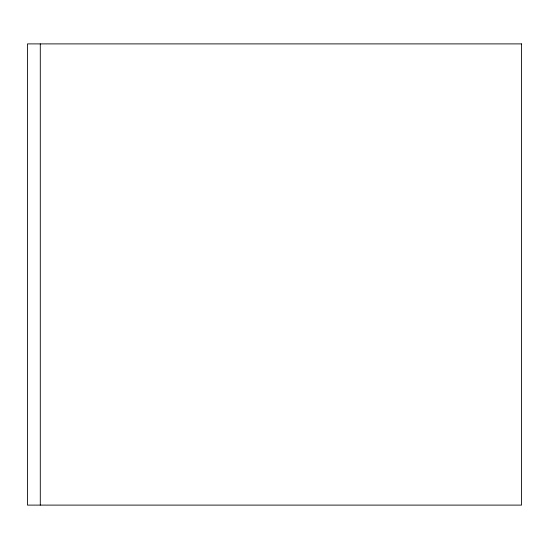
<?xml version="1.0" encoding="UTF-8"?>
<svg xmlns="http://www.w3.org/2000/svg" width="549" height="549" viewBox="0 0 549 549"><rect width="100%" height="100%" fill="white"/><g stroke="black" fill="none" stroke-linecap="round" stroke-linejoin="round"><path stroke-width="0.82" d="M40.29 43.893L40.29 505.107M521.55 43.893L27.45 43.893L27.45 505.107L521.55 505.107L521.55 43.893"/></g></svg>
